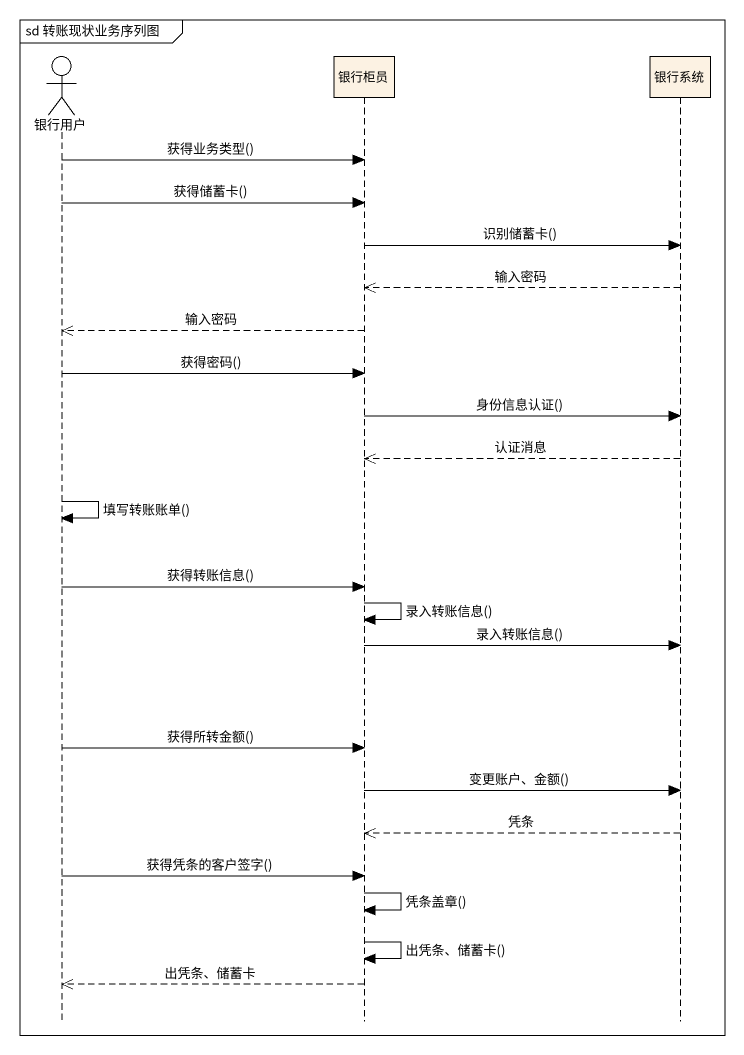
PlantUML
@startuml
mainframe sd 转账现状业务序列图
hide footbox
actor 银行用户
participant 银行柜员
participant 银行系统

银行用户 -> 银行柜员 : 获得业务类型()
银行用户 -> 银行柜员 : 获得储蓄卡()
银行柜员 -> 银行系统 : 识别储蓄卡()
银行系统 -->> 银行柜员 : 输入密码
银行柜员 -->> 银行用户 : 输入密码
银行用户 -> 银行柜员 : 获得密码()
银行柜员 -> 银行系统 : 身份信息认证()
银行系统 -->> 银行柜员 : 认证消息
银行用户 -> 银行用户 : 填写转账账单()
银行用户 -> 银行柜员 : 获得转账信息()
银行柜员 -> 银行柜员 : 录入转账信息()
银行柜员 -> 银行系统 : 录入转账信息()
银行用户 -> 银行柜员 : 获得所转金额()
银行柜员 -> 银行系统 : 变更账户、金额()
银行系统 -->> 银行柜员 : 凭条
银行用户 -> 银行柜员 : 获得凭条的客户签字()
银行柜员 -> 银行柜员 : 凭条盖章()
银行柜员 -> 银行柜员 : 出凭条、储蓄卡()
银行柜员 -->> 银行用户 : 出凭条、储蓄卡
@enduml
